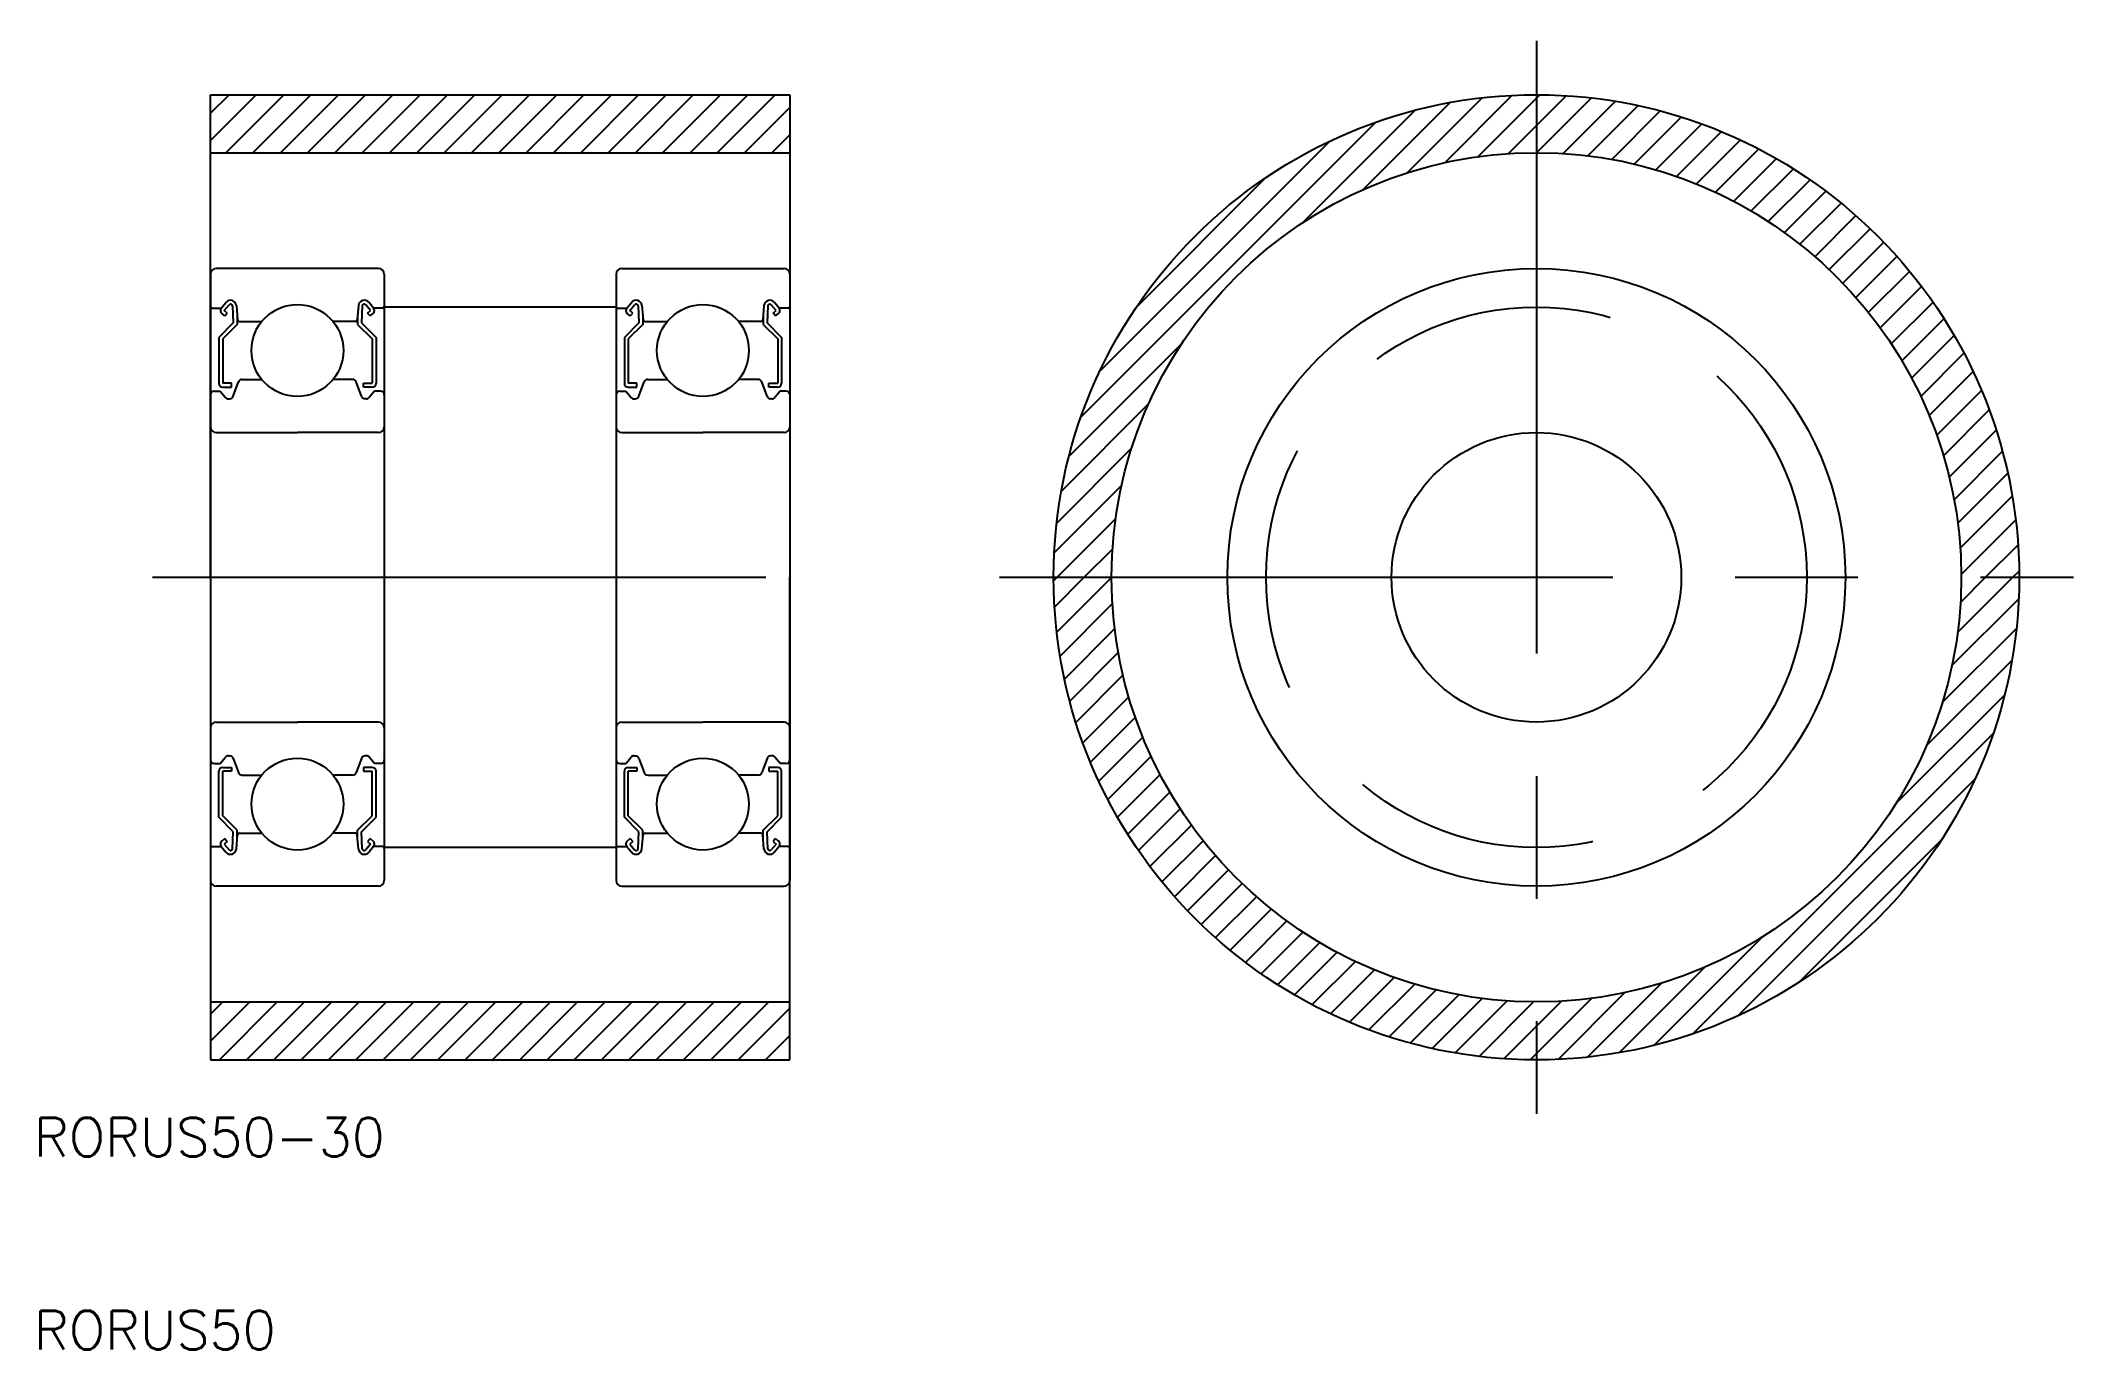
# Model space of a CAD drawing. Extents: x 41 to 146, y 10 to 78.
import ezdxf

# ---------------------------------------------------------------- set-up
doc = ezdxf.new("R2010")
doc.units = 0
doc.linetypes.add('CENTER', pattern=[50.8, 31.75, -6.35, 6.35, -6.35])
doc.linetypes.add('DASHED', pattern=[19.05, 12.7, -6.35])
doc.layers.get('0').update_dxf_attribs({"linetype": 'CONTINUOUS'})
doc.layers.add('CENTER', color=1, linetype='CENTER')
doc.styles.get("Standard").update_dxf_attribs({"font": 'txt.shx', "bigfont": 'extfont.shx'})

# ---------------------------------------------------------------- blocks, each defined once
blk = doc.blocks.new('*X2')
at = {"color": 0, "linetype": 'CONTINUOUS'}
for p, q in [((50, 72.63), (52.37, 75)), ((50, 74.04), (50.96, 75)), ((50.79, 72), (53.79, 75)), ((52.2, 72), (55.2, 75)), ((53.62, 72), (56.62, 75)), ((55.03, 72), (58.03, 75)), ((56.44, 72), (59.44, 75)), ((57.86, 72), (60.86, 75)), ((59.27, 72), (62.27, 75)), ((60.69, 72), (63.69, 75)), ((62.1, 72), (65.1, 75)), ((63.51, 72), (66.51, 75)), ((64.93, 72), (67.93, 75)), ((66.34, 72), (69.34, 75)), ((67.76, 72), (70.76, 75)), ((69.17, 72), (72.17, 75)), ((70.59, 72), (73.59, 75)), ((72, 72), (75, 75)), ((73.41, 72), (76.41, 75)), ((74.83, 72), (77.83, 75)), ((76.24, 72), (79.24, 75)), ((111.97, 70.96), (115.85, 74.84)), ((113.91, 71.48), (117.39, 74.97)), ((115.63, 71.79), (118.66, 74.82)), ((118.66, 74.82), (118.84, 75)), ((118.66, 73.41), (120.21, 74.95)), ((118.67, 72), (121.51, 74.84)), ((77.66, 72), (80, 74.34)), ((106.55, 68.37), (112.38, 74.2)), ((109.68, 70.08), (114.2, 74.6)), ((120.04, 71.96), (122.75, 74.66)), ((121.33, 71.84), (123.93, 74.44)), ((122.56, 71.65), (125.07, 74.16)), ((123.73, 71.41), (126.17, 73.85)), ((79.07, 72), (80, 72.93)), ((95.08, 58.32), (110.35, 73.58)), ((117.21, 71.95), (118.66, 73.41)), ((124.85, 71.11), (127.23, 73.49)), ((125.92, 70.77), (128.24, 73.09)), ((126.95, 70.38), (129.23, 72.66)), ((96.08, 60.72), (107.94, 72.58)), ((127.93, 69.95), (130.17, 72.19)), ((128.88, 69.48), (131.09, 71.69)), ((97.97, 64.02), (104.64, 70.7)), ((129.79, 68.98), (131.97, 71.16)), ((130.66, 68.44), (132.83, 70.6)), ((131.5, 67.86), (133.65, 70.01)), ((132.31, 67.26), (134.44, 69.39)), ((133.08, 66.61), (135.21, 68.74)), ((133.82, 65.94), (135.95, 68.06)), ((134.53, 65.24), (136.65, 67.36)), ((135.21, 64.5), (137.33, 66.62)), ((135.85, 63.73), (137.99, 65.86)), ((136.46, 62.93), (138.61, 65.07)), ((137.04, 62.09), (139.2, 64.25)), ((137.59, 61.22), (139.77, 63.4)), ((94.46, 56.28), (100.3, 62.11)), ((138.09, 60.31), (140.3, 62.52)), ((138.57, 59.37), (140.8, 61.61)), ((139, 58.39), (141.27, 60.66)), ((94.06, 54.47), (98.58, 58.98)), ((139.39, 57.37), (141.71, 59.68)), ((139.74, 56.3), (142.11, 58.67)), ((140.04, 55.19), (142.47, 57.62)), ((93.82, 52.81), (97.7, 56.69)), ((140.29, 54.02), (142.79, 56.53)), ((93.69, 51.27), (97.18, 54.75)), ((140.48, 52.8), (143.07, 55.39)), ((140.61, 51.51), (143.3, 54.21)), ((93.84, 50), (96.87, 53.03)), ((140.66, 50.15), (143.48, 52.97)), ((141.92, 50), (143.6, 51.68)), ((95.25, 50), (96.71, 51.45)), ((93.66, 49.82), (93.84, 50)), ((93.71, 48.45), (95.25, 50)), ((93.82, 47.15), (96.66, 49.99)), ((140.47, 47.14), (143.34, 50)), ((140.62, 48.7), (141.92, 50)), ((143.34, 50), (143.66, 50.32)), ((94, 45.91), (96.7, 48.62)), ((140.18, 45.43), (143.64, 48.88)), ((94.22, 44.73), (96.82, 47.33)), ((139.68, 43.52), (143.52, 47.35)), ((94.5, 43.59), (97.01, 46.1)), ((138.86, 41.28), (143.29, 45.71)), ((94.82, 42.49), (97.25, 44.93)), ((95.17, 41.43), (97.55, 43.81)), ((137.29, 38.29), (142.91, 43.91)), ((95.57, 40.42), (97.89, 42.74)), ((96, 39.43), (98.28, 41.71)), ((126.76, 26.35), (142.31, 41.91)), ((96.47, 38.49), (98.71, 40.73)), ((96.97, 37.57), (99.18, 39.78)), ((129.11, 27.29), (141.37, 39.55)), ((97.5, 36.69), (99.68, 38.87)), ((98.06, 35.84), (100.22, 38)), ((98.65, 35.01), (100.8, 37.16)), ((99.27, 34.22), (101.41, 36.35)), ((132.26, 29.02), (139.64, 36.4)), ((99.92, 33.45), (102.05, 35.58)), ((100.6, 32.72), (102.72, 34.84)), ((101.3, 32.01), (103.43, 34.13)), ((102.04, 31.33), (104.16, 33.45)), ((102.8, 30.68), (104.93, 32.81)), ((103.59, 30.05), (105.74, 32.2)), ((104.41, 29.46), (106.57, 31.62)), ((105.26, 28.89), (107.44, 31.08)), ((106.14, 28.36), (108.35, 30.57)), ((124.75, 25.75), (130.37, 31.37)), ((107.05, 27.86), (109.29, 30.1)), ((108, 27.39), (110.27, 29.66)), ((122.95, 25.37), (127.38, 29.8)), ((108.98, 26.95), (111.29, 29.27)), ((109.99, 26.55), (112.36, 28.92)), ((111.04, 26.19), (113.47, 28.62)), ((119.78, 25.02), (123.23, 28.48)), ((121.31, 25.14), (125.14, 28.98)), ((50, 25.96), (52.04, 28)), ((50, 27.37), (50.63, 28)), ((50.46, 25), (53.46, 28)), ((51.87, 25), (54.87, 28)), ((53.28, 25), (56.28, 28)), ((54.7, 25), (57.7, 28)), ((56.11, 25), (59.11, 28)), ((57.53, 25), (60.53, 28)), ((58.94, 25), (61.94, 28)), ((60.36, 25), (63.36, 28)), ((61.77, 25), (64.77, 28)), ((63.18, 25), (66.18, 28)), ((64.6, 25), (67.6, 28)), ((66.01, 25), (69.01, 28)), ((67.43, 25), (70.43, 28)), ((68.84, 25), (71.84, 28)), ((70.25, 25), (73.25, 28)), ((71.67, 25), (74.67, 28)), ((73.08, 25), (76.08, 28)), ((74.5, 25), (77.5, 28)), ((75.91, 25), (78.91, 28)), ((77.33, 25), (80, 27.67)), ((112.13, 25.87), (114.64, 28.37)), ((113.27, 25.59), (115.86, 28.18)), ((114.45, 25.36), (117.15, 28.05)), ((115.69, 25.18), (118.51, 28)), ((118.66, 25.32), (121.53, 28.19)), ((118.66, 26.74), (119.96, 28.04)), ((116.98, 25.06), (118.66, 26.74)), ((78.74, 25), (80, 26.26)), ((118.34, 25), (118.66, 25.32))]:
    blk.add_line(p, q, dxfattribs=at)

msp = doc.modelspace()

# ---------------------------------------------------------------- linework, layer by layer
at = {"color": 7, "linetype": 'CONTINUOUS'}
for p, q in [((50, 75), (80, 75)), ((50, 50), (50, 75)), ((80, 75), (80, 50)), ((50, 72), (80, 72)), ((50, 65.7), (50, 34.3)), ((54.5, 66), (50.3, 66)), ((58.7, 66), (54.5, 66)), ((59, 65.7), (59, 34.3)), ((71, 65.7), (71, 34.3)), ((71.3, 66), (75.5, 66)), ((75.5, 66), (79.7, 66)), ((80, 65.7), (80, 34.3)), ((50.56, 63.95), (50.81, 64.25)), ((58.44, 63.95), (58.19, 64.25)), ((71.56, 63.95), (71.81, 64.25)), ((79.44, 63.95), (79.19, 64.25)), ((50.1, 63.95), (50.56, 63.95)), ((51.18, 63.18), (50.43, 62.43)), ((50.74, 63.54), (50.58, 63.67)), ((50.71, 63.82), (50.96, 64.12)), ((50.87, 63.69), (50.71, 63.82)), ((50.74, 63.54), (50.87, 63.69)), ((51.14, 64.06), (51.18, 63.18)), ((51.34, 64.08), (51.4, 63.34)), ((51.38, 63.57), (51.38, 63.1)), ((51.5, 63.25), (52.65, 63.25)), ((57.5, 63.25), (56.35, 63.25)), ((57.66, 64.08), (57.6, 63.34)), ((57.62, 63.57), (57.62, 63.1)), ((57.86, 64.06), (57.82, 63.18)), ((57.82, 63.18), (58.57, 62.43)), ((58.29, 63.82), (58.04, 64.12)), ((58.13, 63.69), (58.29, 63.82)), ((58.26, 63.54), (58.13, 63.69)), ((58.26, 63.54), (58.42, 63.67)), ((58.9, 63.95), (58.44, 63.95)), ((71, 64), (59, 64)), ((71.1, 63.95), (71.56, 63.95)), ((72.18, 63.18), (71.43, 62.43)), ((71.74, 63.54), (71.58, 63.67)), ((71.71, 63.82), (71.96, 64.12)), ((71.87, 63.69), (71.71, 63.82)), ((71.74, 63.54), (71.87, 63.69)), ((72.14, 64.06), (72.18, 63.18)), ((72.34, 64.08), (72.4, 63.34)), ((72.38, 63.57), (72.38, 63.1)), ((72.5, 63.25), (73.65, 63.25)), ((78.5, 63.25), (77.35, 63.25)), ((78.66, 64.08), (78.6, 63.34)), ((78.62, 63.57), (78.62, 63.1)), ((78.86, 64.06), (78.82, 63.18)), ((78.82, 63.18), (79.57, 62.43)), ((79.29, 63.82), (79.04, 64.12)), ((79.13, 63.69), (79.29, 63.82)), ((79.26, 63.54), (79.13, 63.69)), ((79.26, 63.54), (79.42, 63.67)), ((79.9, 63.95), (79.44, 63.95)), ((50.43, 62.43), (50.43, 60.05)), ((51.38, 63.1), (50.63, 62.35)), ((50.63, 62.35), (50.63, 60.05)), ((57.62, 63.1), (58.37, 62.35)), ((58.37, 62.35), (58.37, 60.05)), ((58.57, 62.43), (58.57, 60.05)), ((71.43, 62.43), (71.43, 60.05)), ((72.38, 63.1), (71.63, 62.35)), ((71.63, 62.35), (71.63, 60.05)), ((78.62, 63.1), (79.37, 62.35)), ((79.37, 62.35), (79.37, 60.05)), ((79.57, 62.43), (79.57, 60.05)), ((51.08, 60.05), (50.63, 60.05)), ((51.08, 59.85), (51.08, 60.05)), ((51.18, 59.38), (51.45, 60.12)), ((51.64, 60.25), (52.65, 60.25)), ((57.36, 60.25), (56.35, 60.25)), ((57.82, 59.38), (57.55, 60.12)), ((57.92, 59.85), (57.92, 60.05)), ((57.92, 60.05), (58.37, 60.05)), ((72.08, 60.05), (71.63, 60.05)), ((72.08, 59.85), (72.08, 60.05)), ((72.18, 59.38), (72.45, 60.12)), ((72.64, 60.25), (73.65, 60.25)), ((78.36, 60.25), (77.35, 60.25)), ((78.82, 59.38), (78.55, 60.12)), ((78.92, 60.05), (79.37, 60.05)), ((78.92, 59.85), (78.92, 60.05)), ((50.2, 59.65), (50.5, 59.65)), ((50.5, 59.65), (50.78, 59.32)), ((50.63, 59.85), (51.08, 59.85)), ((50.93, 59.25), (50.99, 59.25)), ((58.37, 59.85), (57.92, 59.85)), ((58.07, 59.25), (58.01, 59.25)), ((58.5, 59.65), (58.22, 59.32)), ((58.8, 59.65), (58.5, 59.65)), ((71.2, 59.65), (71.5, 59.65)), ((71.5, 59.65), (71.78, 59.32)), ((71.63, 59.85), (72.08, 59.85)), ((71.93, 59.25), (71.99, 59.25)), ((79.37, 59.85), (78.92, 59.85)), ((79.07, 59.25), (79.01, 59.25)), ((79.5, 59.65), (79.22, 59.32)), ((79.8, 59.65), (79.5, 59.65)), ((50.3, 57.5), (54.5, 57.5)), ((58.7, 57.5), (54.5, 57.5)), ((71.3, 57.5), (75.5, 57.5)), ((79.7, 57.5), (75.5, 57.5)), ((50, 50), (50, 25)), ((80, 25), (80, 50)), ((50.3, 42.5), (54.5, 42.5)), ((51.57, 42.5), (51.57, 42.5)), ((52.55, 42.5), (52.55, 42.5)), ((58.7, 42.5), (54.5, 42.5)), ((71.3, 42.5), (75.5, 42.5)), ((79.7, 42.5), (75.5, 42.5)), ((77.45, 42.5), (77.45, 42.5)), ((78.42, 42.5), (78.42, 42.5)), ((50.2, 40.35), (50.5, 40.35)), ((50.5, 40.35), (50.78, 40.68)), ((50.63, 40.15), (51.08, 40.15)), ((50.93, 40.75), (50.99, 40.75)), ((51.08, 40.15), (51.08, 39.95)), ((51.18, 40.62), (51.45, 39.88)), ((57.82, 40.62), (57.55, 39.88)), ((58.37, 40.15), (57.92, 40.15)), ((57.92, 40.15), (57.92, 39.95)), ((58.07, 40.75), (58.01, 40.75)), ((58.5, 40.35), (58.22, 40.68)), ((58.8, 40.35), (58.5, 40.35)), ((71.2, 40.35), (71.5, 40.35)), ((71.5, 40.35), (71.78, 40.68)), ((71.63, 40.15), (72.08, 40.15)), ((71.93, 40.75), (71.99, 40.75)), ((72.08, 40.15), (72.08, 39.95)), ((72.18, 40.62), (72.45, 39.88)), ((78.82, 40.62), (78.55, 39.88)), ((79.37, 40.15), (78.92, 40.15)), ((78.92, 40.15), (78.92, 39.95)), ((79.07, 40.75), (79.01, 40.75)), ((79.5, 40.35), (79.22, 40.68)), ((79.8, 40.35), (79.5, 40.35)), ((50.43, 37.57), (50.43, 39.95)), ((51.08, 39.95), (50.63, 39.95)), ((50.63, 37.65), (50.63, 39.95)), ((51.64, 39.75), (52.65, 39.75)), ((57.36, 39.75), (56.35, 39.75)), ((57.92, 39.95), (58.37, 39.95)), ((58.37, 37.65), (58.37, 39.95)), ((58.57, 37.57), (58.57, 39.95)), ((71.43, 37.57), (71.43, 39.95)), ((71.63, 37.65), (71.63, 39.95)), ((72.08, 39.95), (71.63, 39.95)), ((72.64, 39.75), (73.65, 39.75)), ((78.36, 39.75), (77.35, 39.75)), ((78.92, 39.95), (79.37, 39.95)), ((79.37, 37.65), (79.37, 39.95)), ((79.57, 37.57), (79.57, 39.95)), ((51.18, 36.82), (50.43, 37.57)), ((51.38, 36.9), (50.63, 37.65)), ((51.38, 36.43), (51.38, 36.9)), ((57.62, 36.9), (58.37, 37.65)), ((57.62, 36.43), (57.62, 36.9)), ((57.82, 36.82), (58.57, 37.57)), ((72.18, 36.82), (71.43, 37.57)), ((72.38, 36.9), (71.63, 37.65)), ((72.38, 36.43), (72.38, 36.9)), ((78.62, 36.9), (79.37, 37.65)), ((78.62, 36.43), (78.62, 36.9)), ((78.82, 36.82), (79.57, 37.57)), ((50.1, 36.05), (50.56, 36.05)), ((50.56, 36.05), (50.81, 35.75)), ((50.74, 36.46), (50.58, 36.33)), ((50.87, 36.31), (50.71, 36.18)), ((50.71, 36.18), (50.96, 35.88)), ((50.74, 36.46), (50.87, 36.31)), ((51.14, 35.94), (51.18, 36.82)), ((51.34, 35.92), (51.4, 36.66)), ((51.5, 36.75), (52.65, 36.75)), ((57.5, 36.75), (56.35, 36.75)), ((57.66, 35.92), (57.6, 36.66)), ((57.86, 35.94), (57.82, 36.82)), ((58.29, 36.18), (58.04, 35.88)), ((58.26, 36.46), (58.13, 36.31)), ((58.13, 36.31), (58.29, 36.18)), ((58.44, 36.05), (58.19, 35.75)), ((58.26, 36.46), (58.42, 36.33)), ((58.9, 36.05), (58.44, 36.05)), ((71, 36), (59, 36)), ((71.1, 36.05), (71.56, 36.05)), ((71.56, 36.05), (71.81, 35.75)), ((71.74, 36.46), (71.58, 36.33)), ((71.87, 36.31), (71.71, 36.18)), ((71.71, 36.18), (71.96, 35.88)), ((71.74, 36.46), (71.87, 36.31)), ((72.14, 35.94), (72.18, 36.82)), ((72.34, 35.92), (72.4, 36.66)), ((72.5, 36.75), (73.65, 36.75)), ((78.5, 36.75), (77.35, 36.75)), ((78.66, 35.92), (78.6, 36.66)), ((78.86, 35.94), (78.82, 36.82)), ((79.29, 36.18), (79.04, 35.88)), ((79.26, 36.46), (79.13, 36.31)), ((79.13, 36.31), (79.29, 36.18)), ((79.44, 36.05), (79.19, 35.75)), ((79.26, 36.46), (79.42, 36.33)), ((79.9, 36.05), (79.44, 36.05)), ((58.7, 34), (50.3, 34)), ((58.7, 34), (54.5, 34)), ((71.3, 34), (75.5, 34)), ((71.3, 34), (79.7, 34)), ((50, 28), (80, 28)), ((50, 25), (80, 25))]:
    msp.add_line(p, q, dxfattribs=at)
for centre, radius in [((118.66, 50), 25), ((118.66, 50), 22), ((118.66, 50), 16), ((54.5, 61.75), 2.38), ((75.5, 61.75), 2.38), ((118.66, 50), 7.5), ((54.5, 38.25), 2.38), ((75.5, 38.25), 2.38)]:
    msp.add_circle(centre, radius, dxfattribs=at)
at = {"color": 3, "linetype": 'DASHED'}
msp.add_circle((118.66, 50), 14, dxfattribs=at)
at = {"color": 7, "linetype": 'CONTINUOUS'}
for centre, radius, start, end in [((50.3, 65.7), 0.3, 90, 180), ((58.7, 65.7), 0.3, 0, 90), ((71.3, 65.7), 0.3, 90, 180), ((79.7, 65.7), 0.3, 0, 90), ((51.04, 64.05), 0.3, 4.9968, 140.0002), ((57.96, 64.05), 0.3, 39.9998, 175.0032), ((72.04, 64.05), 0.3, 4.9968, 140.0002), ((78.96, 64.05), 0.3, 39.9998, 175.0032), ((50.1, 64.05), 0.1, 180, 270), ((50.71, 63.82), 0.2, 140.0002, 230.0848), ((51.04, 64.06), 0.1, 2.8198, 140.0033), ((51.5, 63.35), 0.1, 184.9968, 269.9995), ((57.5, 63.35), 0.1, 270.0005, 355.0032), ((57.96, 64.06), 0.1, 39.9967, 177.1802), ((58.29, 63.82), 0.2, 309.9152, 39.9998), ((58.9, 64.05), 0.1, 270, 0), ((71.1, 64.05), 0.1, 180, 270), ((71.71, 63.82), 0.2, 140.0002, 230.0848), ((72.04, 64.06), 0.1, 2.8198, 140.0033), ((72.5, 63.35), 0.1, 184.9968, 269.9995), ((78.5, 63.35), 0.1, 270.0005, 355.0032), ((78.96, 64.06), 0.1, 39.9967, 177.1802), ((79.29, 63.82), 0.2, 309.9152, 39.9998), ((79.9, 64.05), 0.1, 270, 0), ((50.63, 60.05), 0.2, 180, 270), ((51.64, 60.05), 0.2, 90, 159.9919), ((57.36, 60.05), 0.2, 20.0081, 90), ((58.37, 60.05), 0.2, 270, 0), ((71.63, 60.05), 0.2, 180, 270), ((72.64, 60.05), 0.2, 90, 159.9919), ((78.36, 60.05), 0.2, 20.0081, 90), ((79.37, 60.05), 0.2, 270, 0), ((50.2, 59.45), 0.2, 90, 180), ((50.93, 59.45), 0.2, 219.9962, 270), ((50.99, 59.45), 0.2, 270, 339.9919), ((58.01, 59.45), 0.2, 200.0081, 270), ((58.07, 59.45), 0.2, 270, 320.0038), ((58.8, 59.45), 0.2, 0, 90), ((71.2, 59.45), 0.2, 90, 180), ((71.93, 59.45), 0.2, 219.9962, 270), ((71.99, 59.45), 0.2, 270, 339.9919), ((79.01, 59.45), 0.2, 200.0081, 270), ((79.07, 59.45), 0.2, 270, 320.0038), ((79.8, 59.45), 0.2, 0, 90), ((50.3, 57.8), 0.3, 180, 270), ((58.7, 57.8), 0.3, 270, 0), ((71.3, 57.8), 0.3, 180, 270), ((79.7, 57.8), 0.3, 270, 0), ((50.3, 42.2), 0.3, 90, 180), ((58.7, 42.2), 0.3, 0, 90), ((71.3, 42.2), 0.3, 90, 180), ((79.7, 42.2), 0.3, 0, 90), ((50.2, 40.55), 0.2, 180, 270), ((50.63, 39.95), 0.2, 90, 180), ((50.93, 40.55), 0.2, 90, 140.0038), ((50.99, 40.55), 0.2, 20.0081, 90), ((58.01, 40.55), 0.2, 90, 159.9919), ((58.07, 40.55), 0.2, 39.9962, 90), ((58.37, 39.95), 0.2, 0, 90), ((58.8, 40.55), 0.2, 270, 0), ((71.2, 40.55), 0.2, 180, 270), ((71.63, 39.95), 0.2, 90, 180), ((71.93, 40.55), 0.2, 90, 140.0038), ((71.99, 40.55), 0.2, 20.0081, 90), ((79.01, 40.55), 0.2, 90, 159.9919), ((79.07, 40.55), 0.2, 39.9962, 90), ((79.37, 39.95), 0.2, 0, 90), ((79.8, 40.55), 0.2, 270, 0), ((51.64, 39.95), 0.2, 200.0081, 270), ((57.36, 39.95), 0.2, 270, 339.9919), ((72.64, 39.95), 0.2, 200.0081, 270), ((78.36, 39.95), 0.2, 270, 339.9919), ((50.1, 35.95), 0.1, 90, 180), ((50.71, 36.18), 0.2, 129.9152, 219.9998), ((51.04, 35.95), 0.3, 219.9998, 355.0032), ((51.04, 35.94), 0.1, 219.9967, 357.1802), ((51.5, 36.65), 0.1, 90.0005, 175.0032), ((57.5, 36.65), 0.1, 4.9968, 89.9995), ((57.96, 35.95), 0.3, 184.9968, 320.0002), ((57.96, 35.94), 0.1, 182.8198, 320.0033), ((58.29, 36.18), 0.2, 320.0002, 50.0848), ((58.9, 35.95), 0.1, 0, 90), ((71.1, 35.95), 0.1, 90, 180), ((71.71, 36.18), 0.2, 129.9152, 219.9998), ((72.04, 35.95), 0.3, 219.9998, 355.0032), ((72.04, 35.94), 0.1, 219.9967, 357.1802), ((72.5, 36.65), 0.1, 90.0005, 175.0032), ((78.5, 36.65), 0.1, 4.9968, 89.9995), ((78.96, 35.95), 0.3, 184.9968, 320.0002), ((78.96, 35.94), 0.1, 182.8198, 320.0033), ((79.29, 36.18), 0.2, 320.0002, 50.0848), ((79.9, 35.95), 0.1, 0, 90), ((50.3, 34.3), 0.3, 180, 270), ((58.7, 34.3), 0.3, 270, 0), ((71.3, 34.3), 0.3, 180, 270), ((79.7, 34.3), 0.3, 270, 0)]:
    msp.add_arc(centre, radius, start, end, dxfattribs=at)
at = {"layer": 'CENTER', "color": 1, "linetype": 'CENTER'}
for p, q in [((118.66, 77.8), (118.66, 22.2)), ((47, 50), (83, 50)), ((90.86, 50), (146.47, 50))]:
    msp.add_line(p, q, dxfattribs=at)

# ---------------------------------------------------------------- block references
at = {"color": 3, "linetype": 'CONTINUOUS'}
msp.add_blockref('*X2', (0, 0), dxfattribs=at)

# ---------------------------------------------------------------- texts
at = {"color": 7, "linetype": 'CONTINUOUS'}
for s, p in [('RORUS50-30', (40.86, 20)), ('RORUS50', (40.86, 10))]:
    msp.add_text(s, height=2, dxfattribs=at).set_placement(p)

doc.saveas('drawing.dxf')
